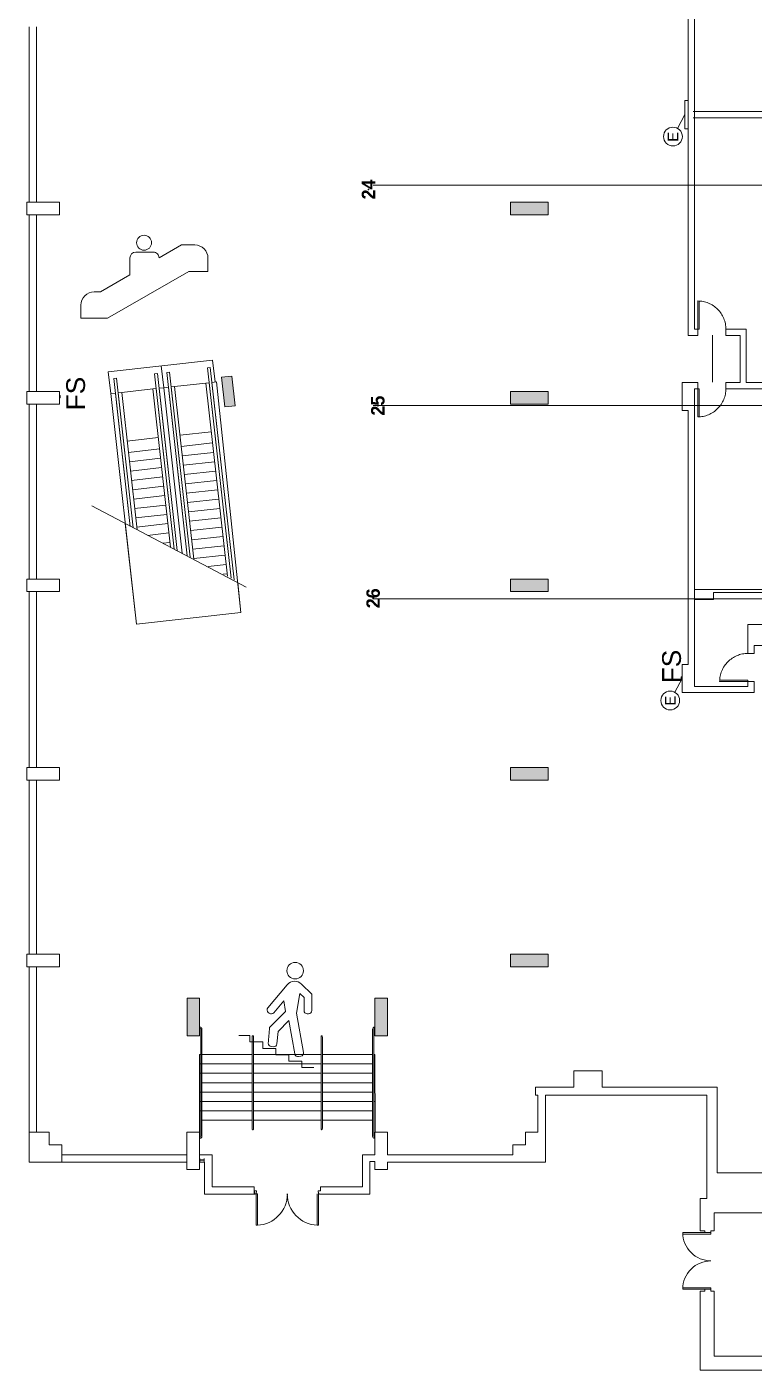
# Model space of a CAD drawing. Header units: inches. Extents: x -10671 to 1761, y -674 to 7170.
# Drawn here: x -10383 to -9454, y -505 to 1210 of the extents above; entities that cross this region are included whole.
import ezdxf

# ---------------------------------------------------------------- set-up
doc = ezdxf.new("R2010")
doc.units = ezdxf.units.IN
doc.header["$LTSCALE"] = 19.2
doc.header["$MEASUREMENT"] = 0
for name, color, linetype, lineweight in [('DWG-0', 7, 'Continuous', 18), ('Venue-Ceiling-Lights Circuits', 7, 'Continuous', 5), ('Venue-Power', 7, 'Continuous', 5), ('Venue-Walls and Doors', 7, 'Continuous', 5)]:
    doc.layers.add(name, color=color, linetype=linetype, lineweight=lineweight)
for name, color, linetype, lineweight, true_color in [('Venue-Ceiling-Obstructions', 7, 'Continuous', 5, 0xdd0000), ('Venue-Columns', 7, 'Continuous', 18, 0xc0c0c0), ('Venue-Fire Apparatus and Text', 1, 'Continuous', 5, 0xff0000), ('Venue-Text-Facility', 4, 'Continuous', 5, 0x00ffff)]:
    doc.layers.add(name, color=color, linetype=linetype, lineweight=lineweight, true_color=true_color)
doc.styles.add('Arial', font='Arial')
doc.styles.add('BluePrintBold', font='BluePrintBold')

# ---------------------------------------------------------------- blocks, each defined once
blk = doc.blocks.new('DR')
at = {"layer": 'DWG-0'}
blk.add_polyline3d([(0, -0.5, 0), (0.049, -0.499, 0), (0.098, -0.495, 0), (0.147, -0.489, 0), (0.195, -0.481, 0), (0.243, -0.47, 0), (0.29, -0.457, 0), (0.337, -0.442, 0), (0.383, -0.424, 0), (0.428, -0.404, 0), (0.471, -0.382, 0), (0.514, -0.358, 0), (0.556, -0.331, 0), (0.596, -0.303, 0), (0.634, -0.273, 0), (0.672, -0.241, 0), (0.707, -0.207, 0), (0.741, -0.172, 0), (0.773, -0.134, 0), (0.803, -0.096, 0), (0.831, -0.056, 0), (0.858, -0.014, 0), (0.882, 0.029, 0), (0.904, 0.072, 0), (0.924, 0.117, 0), (0.942, 0.163, 0), (0.957, 0.21, 0), (0.97, 0.257, 0), (0.981, 0.305, 0), (0.989, 0.353, 0), (0.995, 0.402, 0), (0.999, 0.451, 0), (1, 0.5, 0), (0, 0.5, 0), (0, 0.451, 0), (1, 0.451, 0)], dxfattribs=at)
blk = doc.blocks.new('DR2')
at = {"layer": 'DWG-0', "flags": 128}
blk.add_lwpolyline([(1, -0.951), (0, -0.951), (0, -1), (1, -1, 0.414214), (0, 0, 0.414214), (1, 1), (0, 1), (0, 0.951), (1, 0.951)], format="xyb", dxfattribs=at)
blk = doc.blocks.new('ESCALATOR')
at = {"layer": 'Venue-Text-Facility', "flags": 128}
blk.add_lwpolyline([(96.5, 37.8), (96.5, 47.8, 0.414214), (86.5, 57.8), (76.5, 57.8), (59.5, 48.1, 0.414214), (55.2, 52.4), (41.9, 52.4, 0.414166), (37.5, 48), (37.5, 35.3), (15.2, 22.4), (10.5, 22.4, 0.414214), (0.5, 12.4), (0.5, 2.4), (20.5, 2.4), (81.9, 37.8), (96.5, 37.8)], format="xyb", close=True, dxfattribs=at)
blk.add_lwpolyline([(96.5, 37.8), (96.5, 47.8, 0.414214), (86.5, 57.8), (76.5, 57.8), (59.5, 48)], format="xyb", dxfattribs=at)
at = {"layer": 'Venue-Text-Facility'}
blk.add_circle((48.2, 59.5), 5.66, dxfattribs=at)
blk = doc.blocks.new('STAIRS')
at = {"layer": 'Venue-Text-Facility'}
for p, q in [((86.3, 34.2), (86.3, 42.4)), ((86.3, 42.4), (100.6, 42.4)), ((36.8, 17.7), (53.3, 17.7)), ((36.8, 9.4), (36.8, 17.7)), ((53.3, 25.9), (69.8, 25.9)), ((53.3, 17.7), (53.3, 25.9)), ((69.8, 34.2), (86.3, 34.2)), ((69.8, 25.9), (69.8, 34.2)), ((4.6, 1.3), (20.3, 1.3)), ((20.3, 9.4), (36.8, 9.4)), ((20.3, 1.3), (20.3, 9.4))]:
    blk.add_line(p, q, dxfattribs=at)
at = {"layer": 'Venue-Text-Facility', "flags": 128}
blk.add_lwpolyline([(63.4, 77.7), (38.7, 107.2, 0.210277), (29.8, 111.6, 0.210277), (20.5, 108), (7.4, 94.9), (7.4, 74.2, 0.414214), (11.6, 70), (13.2, 70, 0.414214), (17.3, 74.2), (17.3, 90.8), (22.5, 95.9), (26.9, 70.9), (18, 20.7, 0.414214), (21.4, 15.9), (24.2, 15.4, 0.414214), (29, 18.8), (36.5, 61.4), (50.5, 47.5), (51.9, 31.6, 0.388879), (56, 27.8), (59.2, 28.1, 0.417048), (63, 32.5, -0.002417), (61.2, 52.5), (40.8, 72.8), (43.2, 86.4), (55.9, 71.4, 0.414214), (61.7, 70.9), (62.9, 71.9, 0.414214), (63.4, 77.7)], format="xyb", dxfattribs=at)
at = {"layer": 'Venue-Text-Facility'}
blk.add_circle((28.6, 125.1), 10.6, dxfattribs=at)
blk = doc.blocks.new('Group-1350-1')
at = {"layer": 'Venue-Ceiling-Lights Circuits', "color": 7, "linetype": 'Continuous', "lineweight": 5}
blk.add_circle((-9946.6, 1002.7), 0.5, dxfattribs=at)
at = {"layer": 'Venue-Ceiling-Lights Circuits', "color": 7, "insert": (-9946.6, 1002.7), "char_height": 17.13, "attachment_point": 5, "rotation": 90, "line_spacing_factor": 0.970891, "style": 'BluePrintBold'}
blk.add_mtext('24', dxfattribs=at)
blk = doc.blocks.new('Group-1351-1')
at = {"layer": 'Venue-Ceiling-Lights Circuits', "color": 7, "linetype": 'Continuous', "lineweight": 5}
blk.add_circle((-9934.6, 726.7), 0.5, dxfattribs=at)
at = {"layer": 'Venue-Ceiling-Lights Circuits', "color": 7, "insert": (-9934.6, 726.7), "char_height": 17.13, "attachment_point": 5, "rotation": 90, "line_spacing_factor": 0.970891, "style": 'BluePrintBold'}
blk.add_mtext('25', dxfattribs=at)
blk = doc.blocks.new('Group-1352-1')
at = {"layer": 'Venue-Ceiling-Lights Circuits', "color": 7, "linetype": 'Continuous', "lineweight": 5}
blk.add_circle((-9940.6, 480.7), 0.5, dxfattribs=at)
at = {"layer": 'Venue-Ceiling-Lights Circuits', "color": 7, "insert": (-9940.6, 480.7), "char_height": 17.13, "attachment_point": 5, "rotation": 90, "line_spacing_factor": 0.970891, "style": 'BluePrintBold'}
blk.add_mtext('26', dxfattribs=at)

msp = doc.modelspace()

# ---------------------------------------------------------------- hatches: boundary and pattern name
at = {"layer": 'Venue-Columns', "linetype": 'Continuous', "lineweight": 0, "true_color": 0xc0c0c0}
for points in [[(-9765.3, 970.3), (-9765.3, 986.3), (-9717.3, 986.3), (-9717.3, 970.3)], [(-9765.3, 728.6), (-9765.3, 744.6), (-9717.3, 744.6), (-9717.3, 728.6)], [(-9765.3, 489.3), (-9765.3, 505.3), (-9717.3, 505.3), (-9717.3, 489.3)], [(-9765.3, 248.6), (-9765.3, 264.6), (-9717.3, 264.6), (-9717.3, 248.6)], [(-9765.3, 10.3), (-9765.3, 26.3), (-9717.3, 26.3), (-9717.3, 10.3)], [(-10178.3, -77.7), (-10178.3, -29.7), (-10162.3, -29.7), (-10162.3, -77.7)], [(-9938.3, -77.7), (-9938.3, -29.7), (-9922.3, -29.7), (-9922.3, -77.7)]]:
    msp.add_hatch(color=9, dxfattribs=at).paths.add_polyline_path(points)
at = {"layer": 'Venue-Power', "linetype": 'Continuous', "lineweight": 0}
for points in [[(-9542.9, 1098.1), (-9542.8, 1098.3), (-9542.8, 1098.1)], [(-9546.4, 378.1), (-9546.3, 378.3), (-9546.3, 378.1)]]:
    msp.add_hatch(color=7, dxfattribs=at).paths.add_polyline_path(points)

# ---------------------------------------------------------------- linework, layer by layer
at = {"layer": 'Venue-Ceiling-Lights Circuits', "color": 7, "linetype": 'Continuous', "lineweight": 5}
for p, q in [((-9940.8, 1008.2), (-6227.6, 1008.2)), ((-9940.8, 726.7), (-5992.1, 726.7)), ((-9940.8, 480.1), (-5992.1, 480.1))]:
    msp.add_line(p, q, dxfattribs=at)
at = {"layer": 'Venue-Ceiling-Obstructions'}
msp.add_polyline3d([(-9507.4, 756.7, 0), (-9507.4, 816.7, 0), (-9507.4, 756.7, 0)], dxfattribs=at)
at = {"layer": 'Venue-Columns', "flags": 128}
for points in [[(-9538.3, 1080.3), (-9542.8, 1080.3), (-9542.8, 1116.3), (-9538.3, 1116.3)], [(-9538.3, 720.3), (-9546.3, 720.3), (-9546.3, 756.3), (-9538.3, 756.3)], [(-9538.3, 360.3), (-9546.3, 360.3), (-9546.3, 396.3), (-9538.3, 396.3)]]:
    msp.add_lwpolyline(points, dxfattribs=at)
for points in [[(-9765.3, 970.3), (-9765.3, 986.3), (-9717.3, 986.3), (-9717.3, 970.3)], [(-9765.3, 728.6), (-9765.3, 744.6), (-9717.3, 744.6), (-9717.3, 728.6)], [(-9765.3, 489.3), (-9765.3, 505.3), (-9717.3, 505.3), (-9717.3, 489.3)], [(-9765.3, 248.6), (-9765.3, 264.6), (-9717.3, 264.6), (-9717.3, 248.6)], [(-9765.3, 10.3), (-9765.3, 26.3), (-9717.3, 26.3), (-9717.3, 10.3)], [(-10178.3, -77.7), (-10178.3, -29.7), (-10162.3, -29.7), (-10162.3, -77.7), (-10178.3, -77.7)], [(-9938.3, -77.7), (-9938.3, -29.7), (-9922.3, -29.7), (-9922.3, -77.7), (-9938.3, -77.7)]]:
    msp.add_lwpolyline(points, close=True, dxfattribs=at)
msp.add_lwpolyline([(-10162.1, -238.4), (-10162.1, -234.5), (-10161.8, -234.5), (-10161.8, -236.2, 0.414214), (-10161.7, -236.4), (-10156.5, -236.4, 0.414214), (-10156.4, -236.2), (-10156.4, -234.5), (-10156.2, -234.5), (-10156.2, -238.4), (-10156.4, -238.4), (-10156.4, -236.7, 0.414214), (-10156.5, -236.5), (-10161.7, -236.5, 0.414214), (-10161.8, -236.7), (-10161.8, -238.4), (-10162.1, -238.4)], format="xyb", close=True, dxfattribs=at)
at = {"layer": 'Venue-Fire Apparatus and Text', "flags": 128}
for points in [[(-10341.3, 736.6), (-10340.3, 736.6), (-10340.3, 739.6), (-10341.3, 739.6)], [(-9546.3, 380.6), (-9547.3, 380.6), (-9547.3, 377.6), (-9546.3, 377.6)]]:
    msp.add_lwpolyline(points, dxfattribs=at)
at = {"layer": 'Venue-Power', "flags": 128}
for points in [[(-9542.8, 1098.3), (-9552.2, 1080.7)], [(-9546.3, 378.3), (-9555.7, 360.7)]]:
    msp.add_lwpolyline(points, dxfattribs=at)
at = {"layer": 'Venue-Power', "color": 7, "linetype": 'Continuous', "lineweight": 20, "flags": 128}
for points in [[(-9542.9, 1098.1), (-9542.8, 1098.3), (-9542.8, 1098.1)], [(-9546.4, 378.1), (-9546.3, 378.3), (-9546.3, 378.1)]]:
    msp.add_lwpolyline(points, close=True, dxfattribs=at)
at = {"layer": 'Venue-Power'}
for centre in [(-9557.9, 1070.2), (-9561.4, 350.2)]:
    msp.add_circle(centre, 12, dxfattribs=at)
at = {"layer": 'Venue-Walls and Doors'}
for p, q in [((-9538.3, 1380.3), (-9538.3, 816.3)), ((-9530.3, 1372.3), (-9530.3, 824.3)), ((-10379.8, 986.3), (-10379.8, 1210.3)), ((-10370.3, 986.3), (-10370.3, 1210.3)), ((-9394.3, 1102.3), (-9532.3, 1102.3)), ((-9394.3, 1094.3), (-9532.3, 1094.3)), ((-10379.8, 970.3), (-10379.8, 744.6)), ((-10370.3, 744.6), (-10370.3, 970.3)), ((-9526.3, 824.3), (-9530.3, 824.3)), ((-9526.3, 824.3), (-9526.3, 816.3)), ((-9526.3, 824.3), (-9526.3, 816.3)), ((-9526.3, 824.3), (-9526.3, 824.3)), ((-9490.3, 824.3), (-9490.3, 816.3)), ((-9490.3, 824.3), (-9490.3, 816.3)), ((-9490.3, 824.3), (-9490.3, 824.3)), ((-9464.3, 824.3), (-9490.3, 824.3)), ((-9464.3, 824.3), (-9464.3, 756.3)), ((-9526.3, 816.3), (-9538.3, 816.3)), ((-9526.3, 816.3), (-9526.3, 816.3)), ((-9490.3, 816.3), (-9490.3, 816.3)), ((-9472.3, 816.3), (-9490.3, 816.3)), ((-9472.3, 816.3), (-9472.3, 756.3)), ((-10208.1, 749.5), (-10211.2, 777.4)), ((-10154.4, 755.5), (-10194.2, 751.1)), ((-10134.1, 762.9), (-10121.2, 764.3)), ((-10129.9, 725.1), (-10134.1, 762.9)), ((-10117, 726.6), (-10121.2, 764.3)), ((-9526.3, 756.3), (-9538.3, 756.3)), ((-9526.3, 748.3), (-9526.3, 756.3)), ((-9526.3, 748.3), (-9526.3, 756.3)), ((-9526.3, 756.3), (-9526.3, 756.3)), ((-9472.3, 756.3), (-9490.3, 756.3)), ((-9490.3, 748.3), (-9490.3, 756.3)), ((-9490.3, 748.3), (-9490.3, 756.3)), ((-9490.3, 756.3), (-9490.3, 756.3)), ((-9394.9, 756.3), (-9464.3, 756.3)), ((-10261.7, 743.6), (-10222, 748)), ((-9530.3, 748.3), (-9530.3, 368.3)), ((-9526.3, 748.3), (-9530.3, 748.3)), ((-9526.3, 748.3), (-9526.3, 748.3)), ((-9394.9, 748.3), (-9490.3, 748.3)), ((-9490.3, 748.3), (-9490.3, 748.3)), ((-10379.8, 728.6), (-10379.8, 505.3)), ((-10370.3, 505.3), (-10370.3, 728.6)), ((-10129.9, 725.1), (-10117, 726.6)), ((-9538.3, 720.3), (-9538.3, 396.3)), ((-10147.5, 693.4), (-10187.2, 689)), ((-10254.8, 681.4), (-10215.1, 685.9)), ((-10253.2, 667), (-10213.4, 671.4)), ((-10145.9, 679), (-10185.6, 674.5)), ((-10251.9, 655), (-10212.1, 659.5)), ((-10144.5, 667), (-10184.3, 662.6)), ((-10143.2, 655.1), (-10182.9, 650.7)), ((-10250.5, 643.1), (-10210.8, 647.6)), ((-10249.2, 631.2), (-10209.4, 635.6)), ((-10141.9, 643.2), (-10181.6, 638.7)), ((-10247.9, 619.3), (-10208.1, 623.7)), ((-10140.5, 631.2), (-10180.3, 626.8)), ((-10139.2, 619.3), (-10179, 614.9)), ((-10246.5, 607.3), (-10206.8, 611.8)), ((-10137.9, 607.4), (-10177.6, 603)), ((-10102.9, 494.9), (-10299.7, 598.9)), ((-10245.2, 595.4), (-10205.4, 599.8)), ((-10243.9, 583.5), (-10204.1, 587.9)), ((-10136.5, 595.5), (-10176.3, 591)), ((-10135.2, 583.5), (-10175, 579.1)), ((-10242.8, 447.8), (-10257.2, 576.4)), ((-10242.5, 571.6), (-10202.8, 576)), ((-10133.9, 571.6), (-10173.6, 567.2)), ((-10228.6, 561), (-10201.4, 564.1)), ((-10209.3, 551.1), (-10200.1, 552.1)), ((-10132.5, 559.7), (-10172.3, 555.3)), ((-10131.2, 547.8), (-10171, 543.3)), ((-10129.9, 535.8), (-10169.6, 531.4)), ((-10128.5, 523.9), (-10151.4, 521.4)), ((-10127.2, 512), (-10132.1, 511.4)), ((-10109.6, 462.7), (-10113.6, 500.6)), ((-10379.8, 489.3), (-10379.8, 264.6)), ((-10370.3, 264.6), (-10370.3, 489.3)), ((-9394.3, 491.9), (-9530.3, 491.9)), ((-9394.3, 488.3), (-9506.3, 488.3)), ((-9506.3, 479.3), (-9506.3, 488.3)), ((-9506.3, 479.3), (-9530.3, 479.3)), ((-10109.6, 462.7), (-10242.8, 447.8)), ((-9462.3, 428.3), (-9462.3, 447.3)), ((-9462.3, 447.3), (-9394.3, 447.3)), ((-9462.3, 410.3), (-9462.3, 428.3)), ((-9394.3, 420.3), (-9454.3, 420.3)), ((-9454.3, 410.3), (-9454.3, 420.3)), ((-9454.3, 410.3), (-9462.3, 410.3)), ((-9454.3, 360.3), (-9538.3, 360.3)), ((-9462.3, 368.3), (-9530.3, 368.3)), ((-9454.3, 374.3), (-9462.3, 374.3)), ((-9462.3, 368.3), (-9462.3, 374.3)), ((-9454.3, 360.3), (-9454.3, 374.3)), ((-10379.8, 248.6), (-10379.8, 26.3)), ((-10370.3, 26.3), (-10370.3, 248.6)), ((-10379.8, -201), (-10379.8, 10.3)), ((-10370.3, -201), (-10370.3, 10.3)), ((-10162.3, -66.8), (-10161.8, -66.8)), ((-10162.3, -68.3), (-10161.8, -68.3)), ((-9938.3, -66.8), (-9938.8, -66.8)), ((-9938.3, -68.3), (-9938.8, -68.3)), ((-10160.8, -84), (-10160.8, -69.3)), ((-10160.8, -90.8), (-10160.8, -84)), ((-10159.3, -69.3), (-10159.3, -206.2)), ((-10159.3, -84), (-10159.3, -69.3)), ((-10159.3, -90.8), (-10159.3, -84)), ((-9941.3, -84), (-9941.3, -69.3)), ((-9941.3, -130.6), (-9941.3, -84)), ((-9939.8, -84), (-9939.8, -69.3)), ((-9939.8, -130.6), (-9939.8, -84)), ((-10162.3, -101.7), (-10160.8, -101.7)), ((-10162.3, -101.7), (-10162.3, -200.7)), ((-10160.8, -130.6), (-10160.8, -90.8)), ((-10159.3, -101.7), (-10095, -101.7)), ((-10093.5, -101.7), (-10007, -101.7)), ((-10005.5, -101.7), (-9941.3, -101.7)), ((-9939.8, -101.7), (-9938.3, -101.7)), ((-9938.3, -101.7), (-9938.1, -200.7)), ((-10162.3, -113.7), (-10160.8, -113.7)), ((-10159.3, -113.7), (-10095, -113.7)), ((-10093.5, -113.7), (-10007, -113.7)), ((-10005.5, -113.7), (-9941.3, -113.7)), ((-9939.8, -113.7), (-9938.3, -113.7)), ((-10162.3, -125.7), (-10160.8, -125.7)), ((-10160.8, -162.3), (-10160.8, -122.5)), ((-10159.3, -125.7), (-10095, -125.7)), ((-10093.5, -125.7), (-10007, -125.7)), ((-10005.5, -125.7), (-9941.3, -125.7)), ((-9941.3, -162.3), (-9941.3, -122.5)), ((-9939.8, -162.3), (-9939.8, -122.5)), ((-10162.3, -149.7), (-10160.8, -149.7)), ((-10160.8, -144.8), (-10160.8, -187.8)), ((-10159.3, -137.7), (-10095, -137.7)), ((-10159.3, -149.7), (-10095, -149.7)), ((-10093.5, -137.7), (-10007, -137.7)), ((-10093.5, -149.7), (-10007, -149.7)), ((-10005.5, -137.7), (-9941.3, -137.7)), ((-10005.5, -149.7), (-9941.3, -149.7)), ((-9941.3, -144.8), (-9941.3, -191.5)), ((-9939.8, -144.8), (-9939.8, -191.5)), ((-9514.8, -285.7), (-9514.8, -153.7)), ((-10162.3, -161.7), (-10160.8, -161.7)), ((-10159.3, -161.7), (-10095, -161.7)), ((-10093.5, -161.7), (-10007, -161.7)), ((-10005.5, -161.7), (-9941.3, -161.7)), ((-9939.8, -161.7), (-9938.3, -161.7)), ((-10162.3, -173.7), (-10160.8, -173.7)), ((-10160.8, -184.6), (-10160.8, -191.5)), ((-10159.3, -173.7), (-10095, -173.7)), ((-10159.3, -185.7), (-10095, -185.7)), ((-10093.5, -173.7), (-10007, -173.7)), ((-10093.5, -185.7), (-10007, -185.7)), ((-10005.5, -173.7), (-9941.3, -173.7)), ((-10005.5, -185.7), (-9941.3, -185.7)), ((-10160.8, -191.5), (-10160.8, -206.2)), ((-10159.3, -191.5), (-10159.3, -206.2)), ((-9941.3, -191.5), (-9941.3, -206.2)), ((-9939.8, -191.5), (-9939.8, -206.2)), ((-10162.3, -207.2), (-10161.8, -207.2)), ((-10162.3, -208.7), (-10161.8, -208.7)), ((-9938.3, -207.2), (-9938.8, -207.2)), ((-9938.3, -208.7), (-9938.8, -208.7)), ((-10338.3, -229.7), (-10178.3, -229.7)), ((-10338.3, -239.2), (-10178.4, -239.2)), ((-10162.4, -229.7), (-10146.3, -229.7)), ((-10162.4, -239.2), (-10155.8, -239.2)), ((-10155.8, -280.2), (-10155.8, -239.2)), ((-10146.3, -229.7), (-10146.3, -270.7)), ((-10146.3, -249.3), (-10146.3, -229.7)), ((-10092.5, -270.7), (-10146.3, -270.7)), ((-10092.5, -280.2), (-10092.5, -270.7)), ((-10096, -280.2), (-10155.8, -280.2)), ((-10096.1, -280.2), (-10092.5, -280.2)), ((-10090, -319.7), (-10090, -279.5)), ((-10090, -279.5), (-10088.5, -279.5)), ((-10088.5, -279.5), (-10088.5, -319.7)), ((-10012, -319.7), (-10012, -279.5)), ((-10012, -314.2), (-10012, -285)), ((-10010.5, -279.5), (-10010.5, -319.7)), ((-10010.5, -285), (-10010.5, -314.2)), ((-10090, -319.7), (-10088.5, -319.7)), ((-10010.5, -319.7), (-10012, -319.7))]:
    msp.add_line(p, q, dxfattribs=at)
at = {"layer": 'Venue-Walls and Doors', "flags": 128}
for points in [[(-10341.3, 970.3), (-10382.8, 970.3), (-10382.8, 986.3), (-10341.3, 986.3)], [(-10341.3, 728.6), (-10382.8, 728.6), (-10382.8, 744.6), (-10341.3, 744.6)], [(-10341.3, 489.3), (-10382.8, 489.3), (-10382.8, 505.3), (-10341.3, 505.3)], [(-10341.3, 248.6), (-10382.8, 248.6), (-10382.8, 264.6), (-10341.3, 264.6)], [(-10341.3, 10.3), (-10382.8, 10.3), (-10382.8, 26.3), (-10341.3, 26.3)], [(-10379.8, -239.2), (-10338.3, -239.2), (-10338.3, -217), (-10354.3, -217), (-10354.3, -201), (-10379.8, -201), (-10379.8, -239.2)], [(-10178.4, -248.7), (-10178.4, -200.7), (-10162.4, -200.7), (-10162.4, -248.7), (-10178.4, -248.7)], [(-9523.3, -504.7), (-9124.3, -504.7), (-9124.3, -382.2), (-9130.3, -382.2), (-9130.3, -379.7), (-9138.3, -379.7), (-9138.3, -382.2), (-9142.3, -382.2), (-9142.3, -486.7), (-9505.3, -486.7), (-9505.3, -403.7), (-9509.4, -403.7), (-9509.4, -401.2), (-9517.4, -401.2), (-9517.4, -403.7), (-9523.3, -403.7), (-9523.3, -504.7)]]:
    msp.add_lwpolyline(points, close=True, dxfattribs=at)
for points in [[(-10275.7, 742), (-10278.8, 769.8), (-10145.6, 784.7), (-10142.5, 756.9)], [(-10122, 506.3), (-10152, 774.8), (-10148.6, 775.2), (-10118.3, 504.4)], [(-10246.9, 570.5), (-10268.3, 761.8), (-10271.8, 761.4), (-10250.7, 572.4)], [(-10190.9, 541.7), (-10216.1, 767.6), (-10219.6, 767.2), (-10194.6, 543.6)], [(-10178.1, 535.1), (-10204.2, 769), (-10200.7, 769.4), (-10174.4, 533.2)], [(-10122, 506.3), (-10149.9, 756), (-10154.4, 755.5), (-10126.8, 508.8)], [(-10109.6, 462.7), (-10140.5, 757.1), (-10146.5, 756.4), (-10118.3, 504.4)], [(-10242.8, 447.8), (-10275.7, 742), (-10269.7, 742.7), (-10250.7, 572.4)], [(-10246.9, 570.5), (-10266.2, 743.1), (-10261.7, 743.6), (-10242.1, 568)], [(-10194.6, 543.6), (-10217.5, 748.5), (-10222, 748), (-10199.4, 546.1)], [(-10184.5, 538.4), (-10208.1, 749.5), (-10214, 748.9), (-10190.9, 541.7)], [(-10184.5, 538.4), (-10208.1, 749.5), (-10202.1, 750.2), (-10178.1, 535.1)], [(-10174.4, 533.2), (-10198.6, 750.6), (-10194.2, 751.1), (-10169.5, 530.7)], [(-9217.3, -252.7), (-9501.3, -252.7), (-9501.3, -143.4), (-9648.3, -143.4), (-9648.3, -122.7), (-9684.3, -122.7), (-9684.3, -143.4), (-9733.5, -143.4), (-9733.5, -153.7), (-9730.3, -153.7), (-9730.3, -201), (-9746.3, -201), (-9746.3, -217), (-9762.3, -217), (-9762.3, -229.7), (-9922.3, -229.7), (-9922.3, -200.7), (-9938.3, -200.7), (-9938.3, -229.7), (-9954.3, -229.7), (-9954.3, -270.7), (-10008, -270.7), (-10008, -275.7), (-10011, -275.7), (-10011, -277.7), (-10011, -277.7), (-10010.3, -277.7), (-10010.3, -279.7), (-10009, -279.7), (-10009, -280.2), (-9944.8, -280.2), (-9944.8, -238.4), (-9938.3, -238.4), (-9938.3, -248.7), (-9922.3, -248.7), (-9922.3, -239.2), (-9720.8, -239.2), (-9720.8, -153.7), (-9514.8, -153.7), (-9514.8, -285.7), (-9523.3, -285.7), (-9523.3, -326.7), (-9517.4, -326.7), (-9517.4, -329.2), (-9509.4, -329.2), (-9509.4, -326.7), (-9505.3, -326.7), (-9505.3, -303.7), (-9216.3, -303.7)], [(-10092, -275.7), (-10089.5, -275.7), (-10089.5, -277.7), (-10090.2, -277.7), (-10090.2, -279.7), (-10091.5, -279.7), (-10091.5, -280.2), (-10092, -280.2), (-10092, -275.7)]]:
    msp.add_lwpolyline(points, dxfattribs=at)
at = {"layer": 'Venue-Walls and Doors'}
for centre, radius, start, end in [((-10161.8, -69.3), 2.5, 0, 90), ((-10161.8, -69.3), 1, 0, 90), ((-10161.8, -69.3), 1, 0, 90), ((-9938.8, -69.3), 2.5, 90, 180), ((-9938.8, -69.3), 1, 90, 180), ((-9938.8, -69.3), 1, 90, 180), ((-10161.8, -206.2), 1, 270, 0), ((-10161.8, -206.2), 1, 270, 0), ((-10161.8, -206.2), 2.5, 270, 0), ((-9938.8, -206.2), 2.5, 180, 270), ((-9938.8, -206.2), 1, 180, 270), ((-9938.8, -206.2), 1, 180, 270)]:
    msp.add_arc(centre, radius, start, end, dxfattribs=at)
at = {"layer": 'Venue-Walls and Doors', "linetype": 'Continuous'}
for centre, start, end in [((-10090.3, -279.7), 272.5864, 359.9658), ((-10010.2, -279.7), 180.0342, 267.4136)]:
    msp.add_arc(centre, 40.1, start, end, dxfattribs=at)
at = {"layer": 'Venue-Walls and Doors'}
for points in [[(-10095, -78.4), (-10095, -78.3), (-10095, -78.2), (-10094.9, -78.1)], [(-10094.9, -78.1), (-10094.9, -78), (-10094.8, -77.9), (-10094.7, -77.8)], [(-10093.8, -77.8), (-10093.8, -77.9), (-10093.6, -78), (-10093.6, -78.1)], [(-10007, -78.4), (-10007, -78.3), (-10007, -78.2), (-10006.9, -78.1)], [(-10006.9, -78.1), (-10006.9, -78), (-10006.8, -77.9), (-10006.7, -77.8)], [(-10005.8, -77.8), (-10005.8, -77.9), (-10005.6, -78), (-10005.6, -78.1)], [(-10094.7, -197.6), (-10094.8, -197.6), (-10094.9, -197.4), (-10094.9, -197.3)], [(-10093.6, -197.3), (-10093.6, -197.4), (-10093.8, -197.6), (-10093.8, -197.6)], [(-10006.7, -197.6), (-10006.8, -197.6), (-10006.9, -197.4), (-10006.9, -197.3)], [(-10005.6, -197.3), (-10005.6, -197.4), (-10005.8, -197.6), (-10005.8, -197.6)]]:
    msp.add_open_spline(points, degree=2, dxfattribs=at)
for points, knots in [([(-10094.9, -197.3), (-10095, -197.3), (-10095, -197.1), (-10095, -130.3), (-10095, -78.4)], [0, 0, 0, 0.182147, 0.364294, 1, 1, 1]), ([(-10094.7, -77.8), (-10094.6, -77.8), (-10094.4, -77.7), (-10094.3, -77.7), (-10094.1, -77.7), (-10093.9, -77.8), (-10093.8, -77.8)], [0, 0, 0, 0.179, 0.357999, 0.642001, 0.821, 1, 1, 1]), ([(-10093.6, -78.1), (-10093.6, -78.2), (-10093.5, -78.3), (-10093.5, -137.7), (-10093.5, -197.1), (-10093.6, -197.3), (-10093.6, -197.3)], [0, 0, 0, 0.142992, 0.285985, 0.714015, 0.857008, 1, 1, 1]), ([(-10006.9, -197.3), (-10007, -197.3), (-10007, -197.1), (-10007, -130.3), (-10007, -78.4)], [0, 0, 0, 0.182147, 0.364294, 1, 1, 1]), ([(-10006.7, -77.8), (-10006.6, -77.8), (-10006.4, -77.7), (-10006.3, -77.7), (-10006.1, -77.7), (-10005.9, -77.8), (-10005.8, -77.8)], [0, 0, 0, 0.179, 0.357999, 0.642001, 0.821, 1, 1, 1]), ([(-10005.6, -78.1), (-10005.6, -78.2), (-10005.5, -78.3), (-10005.5, -137.7), (-10005.5, -197.1), (-10005.6, -197.3), (-10005.6, -197.3)], [0, 0, 0, 0.142992, 0.285985, 0.714015, 0.857008, 1, 1, 1]), ([(-10093.8, -197.6), (-10093.9, -197.7), (-10094.1, -197.7), (-10094.3, -197.7), (-10094.4, -197.7), (-10094.6, -197.7), (-10094.7, -197.6)], [0, 0, 0, 0.179, 0.357999, 0.642001, 0.821, 1, 1, 1]), ([(-10005.8, -197.6), (-10005.9, -197.7), (-10006.1, -197.7), (-10006.3, -197.7), (-10006.4, -197.7), (-10006.6, -197.7), (-10006.7, -197.6)], [0, 0, 0, 0.179, 0.357999, 0.642001, 0.821, 1, 1, 1])]:
    msp.add_open_spline(points, degree=2, knots=knots, dxfattribs=at)
at = {"layer": 'Venue-Walls and Doors', "color": 9, "linetype": 'Continuous', "true_color": 0xc0c0c0}
msp.add_solid([(-10117, 726.6), (-10121.2, 764.3), (-10129.9, 725.1), (-10134.1, 762.9)], dxfattribs=at)

# ---------------------------------------------------------------- block references
at = {"layer": 'Venue-Ceiling-Lights Circuits', "color": 7}
for name in ['Group-1350-1', 'Group-1351-1', 'Group-1352-1']:
    msp.add_blockref(name, (0, 0), dxfattribs=at)
at = {"layer": 'Venue-Text-Facility', "xscale": 1.69, "yscale": 1.69, "zscale": 1.69}
msp.add_blockref('ESCALATOR', (-10314.6, 834.1), dxfattribs=at)
at = {"layer": 'Venue-Text-Facility', "xscale": -1}
msp.add_blockref('STAIRS', (-10011.6, -119.8), dxfattribs=at)
at = {"layer": 'Venue-Walls and Doors', "yscale": 36, "zscale": 36}
for p, xscale, rotation in [((-9508.3, 824.3), 36, 90), ((-9508.3, 748.3), -36, 90), ((-9462.3, 392.3), 36, 180)]:
    msp.add_blockref('DR', p, dxfattribs=dict(at, xscale=xscale, rotation=rotation))
at = {"layer": 'Venue-Walls and Doors', "xscale": -36, "yscale": 36}
msp.add_blockref('DR2', (-9509.4, -365.2), dxfattribs=at)

# ---------------------------------------------------------------- texts
at = {"layer": 'Venue-Fire Apparatus and Text', "char_height": 24, "attachment_point": 1, "rotation": 90, "line_spacing_factor": 0.970891, "style": 'Arial'}
for insert in [(-10332.5, 720.7), (-9571.7, 372.2)]:
    msp.add_mtext('FS', dxfattribs=dict(at, insert=insert))
at = {"layer": 'Venue-Power', "char_height": 13.5, "attachment_point": 5, "rotation": 90, "line_spacing_factor": 0.970891, "style": 'Arial'}
for insert in [(-9557.8, 1069.9), (-9561.3, 349.9)]:
    msp.add_mtext('E', dxfattribs=dict(at, insert=insert))

doc.saveas('drawing.dxf')
